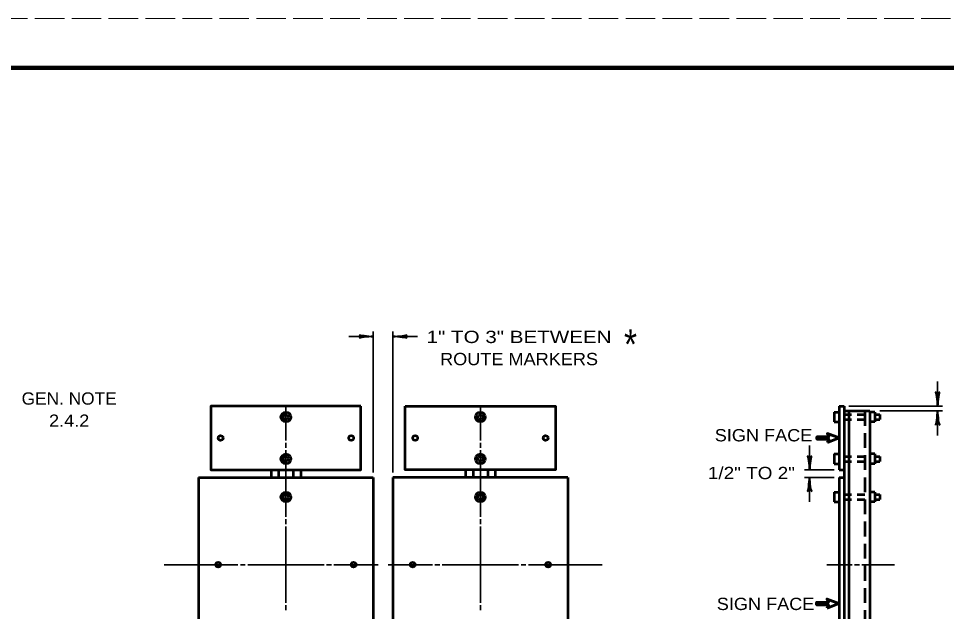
# Model space of a CAD drawing. Extents: x -45 to 635, y -382 to 59.
# Drawn here: x 191.9 to 380.3, y -61.9 to 58.5 of the extents above; entities that cross this region are included whole.
import ezdxf
from ezdxf.enums import TextEntityAlignment as Align

# ---------------------------------------------------------------- set-up
doc = ezdxf.new("R2010")
doc.units = 0
for name, pattern in [('LONG_DASHED', [7.5, 6, -1.5]), ('MEDIUM_DASHED', [4.5, 3, -1.5]), ('SHORT_DASHED', [2.7, 1.5, -1.2])]:
    doc.linetypes.add(name, pattern=pattern)
doc.layers.add('1', color=7, linetype='Continuous', lineweight=53)
doc.layers.add('61', color=7, linetype='Continuous', lineweight=35)

msp = doc.modelspace()

# ---------------------------------------------------------------- linework, layer by layer
at = {"layer": '1', "lineweight": 35}
for p, q in [((263.915, -33.698), (263.915, -5.074)), ((267.915, -33.698), (267.915, -5.074)), ((258.915, -6.074), (263.915, -6.074)), ((267.915, -6.074), (272.915, -6.074)), ((378.514, -20.198), (378.514, -15.198)), ((246.165, -20.198), (246.165, -27.198)), ((285.665, -20.198), (285.665, -27.198)), ((360.514, -20.198), (379.514, -20.198)), ((366.764, -21.198), (379.514, -21.198)), ((378.514, -26.198), (378.514, -21.198)), ((246.165, -27.698), (246.165, -28.698)), ((285.665, -27.698), (285.665, -28.698)), ((352.514, -33.198), (352.514, -28.198)), ((246.165, -29.198), (246.165, -42.698)), ((246.165, -30.698), (246.165, -29.698)), ((285.665, -29.198), (285.665, -42.698)), ((357.514, -33.198), (351.514, -33.198)), ((357.514, -34.698), (351.514, -34.698)), ((352.514, -39.698), (352.514, -34.698)), ((246.165, -43.198), (246.165, -44.198)), ((285.665, -43.198), (285.665, -44.198)), ((246.165, -44.698), (246.165, -60.198)), ((285.665, -44.698), (285.665, -60.198)), ((236.415, -52.448), (221.415, -52.448)), ((237.915, -52.448), (236.915, -52.448)), ((253.915, -52.448), (238.415, -52.448)), ((255.415, -52.448), (254.415, -52.448)), ((263.915, -52.448), (255.915, -52.448)), ((262.795, -52.448), (260.915, -52.448)), ((264.915, -52.448), (263.915, -52.448)), ((266.915, -52.448), (267.915, -52.448)), ((267.915, -52.448), (275.915, -52.448)), ((269.034, -52.448), (270.915, -52.448)), ((276.415, -52.448), (277.415, -52.448)), ((277.915, -52.448), (293.415, -52.448)), ((293.915, -52.448), (294.915, -52.448)), ((295.415, -52.448), (310.415, -52.448)), ((356.014, -52.448), (361.139, -52.448)), ((361.639, -52.448), (362.639, -52.448)), ((363.139, -52.448), (369.764, -52.448)), ((246.165, -60.698), (246.165, -61.698)), ((285.665, -60.698), (285.665, -61.698))]:
    msp.add_line(p, q, dxfattribs=at)
at = {"layer": '1'}
for p, q in [((358.514, -20.198), (358.514, -33.198)), ((358.514, -20.198), (359.514, -20.198)), ((357.514, -21.448), (357.514, -23.448)), ((357.514, -21.448), (358.514, -21.448)), ((359.514, -21.198), (364.764, -21.198)), ((360.514, -21.198), (360.514, -100.698)), ((364.764, -21.198), (364.764, -100.698)), ((365.764, -21.448), (364.764, -21.448)), ((365.764, -21.448), (365.764, -23.448)), ((365.764, -21.948), (366.764, -21.948)), ((366.764, -21.948), (366.764, -22.948)), ((357.514, -23.448), (358.514, -23.448)), ((365.764, -23.448), (364.764, -23.448)), ((365.764, -22.948), (366.764, -22.948)), ((357.514, -29.948), (357.514, -31.948)), ((357.514, -29.948), (358.514, -29.948)), ((365.764, -29.948), (364.764, -29.948)), ((365.764, -29.948), (365.764, -31.948)), ((357.514, -31.948), (358.514, -31.948)), ((365.764, -31.948), (364.764, -31.948)), ((365.764, -30.448), (366.764, -30.448)), ((365.764, -31.448), (366.764, -31.448)), ((366.764, -30.448), (366.764, -31.448)), ((243.165, -33.198), (243.165, -34.698)), ((244.665, -33.198), (244.665, -34.698)), ((247.665, -33.198), (247.665, -34.698)), ((249.165, -33.198), (249.165, -34.698)), ((282.665, -33.198), (282.665, -34.698)), ((284.165, -33.198), (284.165, -34.698)), ((287.165, -33.198), (287.165, -34.698)), ((288.665, -33.198), (288.665, -34.698)), ((358.514, -33.198), (359.514, -33.198)), ((228.415, -34.698), (263.915, -34.698)), ((228.415, -34.698), (228.415, -70.198)), ((263.915, -34.698), (263.915, -70.198)), ((303.415, -34.698), (267.915, -34.698)), ((267.915, -34.698), (267.915, -70.198)), ((303.415, -34.698), (303.415, -70.198)), ((358.514, -34.698), (358.514, -70.198)), ((358.514, -34.698), (359.514, -34.698)), ((357.514, -37.698), (357.514, -39.698)), ((357.514, -37.698), (358.514, -37.698)), ((365.764, -37.698), (364.764, -37.698)), ((365.764, -37.698), (365.764, -39.698)), ((365.764, -38.198), (366.764, -38.198)), ((365.764, -39.198), (366.764, -39.198)), ((366.764, -38.198), (366.764, -39.198)), ((357.514, -39.698), (358.514, -39.698)), ((365.764, -39.698), (364.764, -39.698))]:
    msp.add_line(p, q, dxfattribs=at)
at = {"layer": '1', "linetype": 'SHORT_DASHED'}
for p, q in [((359.514, -21.948), (364.764, -21.948)), ((359.514, -22.948), (364.764, -22.948)), ((359.514, -30.448), (364.764, -30.448)), ((359.514, -31.448), (364.764, -31.448)), ((359.514, -38.198), (364.764, -38.198)), ((359.514, -39.198), (364.764, -39.198))]:
    msp.add_line(p, q, dxfattribs=at)
at = {"layer": '1', "linetype": 'MEDIUM_DASHED'}
msp.add_line((363.764, -21.198), (363.764, -100.698), dxfattribs=at)
at = {"layer": '1'}
for points in [[(261.415, -20.198), (230.915, -20.198), (230.915, -33.198), (261.415, -33.198)], [(270.415, -20.198), (300.915, -20.198), (300.915, -33.198), (270.415, -33.198)]]:
    msp.add_lwpolyline(points, close=True, dxfattribs=at)
msp.add_lwpolyline([(359.514, -20.198), (359.514, -34.698), (359.514, -99.698)], dxfattribs=at)
at = {"layer": '1', "lineweight": 60}
for points in [[(356.129, -27.598), (358.514, -26.698), (356.129, -25.798), (356.399, -26.473), (354.014, -26.473), (354.014, -26.923), (356.399, -26.923)], [(356.06, -61.25), (358.445, -60.35), (356.06, -59.45), (356.33, -60.125), (353.945, -60.125), (353.945, -60.575), (356.33, -60.575)]]:
    msp.add_lwpolyline(points, close=True, dxfattribs=at)
at = {"layer": '1'}
for centre, radius in [((246.165, -22.448), 1), ((246.165, -22.448), 0.5), ((285.665, -22.448), 1), ((285.665, -22.448), 0.5), ((232.915, -26.698), 0.5), ((259.415, -26.698), 0.5), ((272.415, -26.698), 0.5), ((298.915, -26.698), 0.5), ((246.165, -30.948), 1), ((285.665, -30.948), 1), ((246.165, -30.948), 0.5), ((285.665, -30.948), 0.5), ((246.165, -38.698), 1), ((246.165, -38.698), 0.5), ((285.665, -38.698), 1), ((285.665, -38.698), 0.5), ((232.415, -52.448), 0.5), ((259.915, -52.448), 0.5), ((271.915, -52.448), 0.5), ((299.415, -52.448), 0.5)]:
    msp.add_circle(centre, radius, dxfattribs=at)
at = {"layer": '1', "lineweight": 40}
for centre, major_axis, ratio, start_param, end_param in [((269.006, -5.798), (-1.786, -0.156), 0.122415, 0.8963533, 3.1415927), ((269.006, -5.798), (-1.786, -0.156), 0.122415, 0.8963533, 3.1415927), ((262.823, -6.351), (1.786, 0.156), 0.122415, 0.8963533, 3.1415927), ((262.794, -5.863), (1.756, -0.176), 0.07063, 3.1407148, 5.41811), ((269.035, -6.286), (-1.756, 0.176), 0.07063, 3.1407148, 5.41811), ((269.035, -6.286), (-1.756, 0.176), 0.07063, 3.1407148, 5.41811), ((378.238, -19.107), (0.156, -1.786), 0.122415, 0.8963533, 3.1415927), ((378.238, -19.107), (0.156, -1.786), 0.122415, 0.8963533, 3.1415927), ((378.725, -19.078), (-0.176, -1.756), 0.07063, 3.1407148, 5.41811), ((378.725, -19.078), (-0.176, -1.756), 0.07063, 3.1407148, 5.41811), ((378.302, -22.319), (0.176, 1.756), 0.07063, 3.1407148, 5.41811), ((378.79, -22.289), (-0.156, 1.786), 0.122415, 0.8963533, 3.1415927), ((352.238, -32.107), (0.156, -1.786), 0.122415, 0.8963533, 3.1415927), ((352.238, -32.107), (0.156, -1.786), 0.122415, 0.8963533, 3.1415927), ((352.725, -32.078), (-0.176, -1.756), 0.07063, 3.1407148, 5.41811), ((352.725, -32.078), (-0.176, -1.756), 0.07063, 3.1407148, 5.41811), ((352.302, -35.819), (0.176, 1.756), 0.07063, 3.1407148, 5.41811), ((352.79, -35.789), (-0.156, 1.786), 0.122415, 0.8963533, 3.1415927)]:
    msp.add_ellipse(centre, major_axis=major_axis, ratio=ratio, start_param=start_param, end_param=end_param, dxfattribs=at)
at = {"layer": '61', "linetype": 'LONG_DASHED', "lineweight": 13}
msp.add_line((-44.831, 58.54), (635.189, 58.54), dxfattribs=at)
at = {"layer": '61', "lineweight": 158}
msp.add_lwpolyline([(624.209, 48.54), (-14.831, 48.54), (-14.831, -371.48)], dxfattribs=at)

# ---------------------------------------------------------------- texts
at = {"layer": '1'}
for s, height, width, p in [('1" TO 3" BETWEEN', 2.5, 1.25, (293.516, -7.402)), ('*', 6, 0.85, (316.147, -10.64)), ('ROUTE MARKERS', 2.5, 1.1, (293.516, -11.902)), ('GEN. NOTE', 2.5, 1.05, (202.147, -19.927)), ('2.4.2', 2.5, 1.1, (202.147, -24.427)), ('SIGN FACE', 2.5, 1.1, (343.166, -27.387)), ('1/2" TO 2"', 2.5, 1.15, (340.699, -35.065)), ('SIGN FACE', 2.5, 1.1, (343.577, -61.662))]:
    msp.add_text(s, height=height, dxfattribs=dict(at, width=width)).set_placement(p, align=Align.CENTER)

doc.saveas('drawing.dxf')
